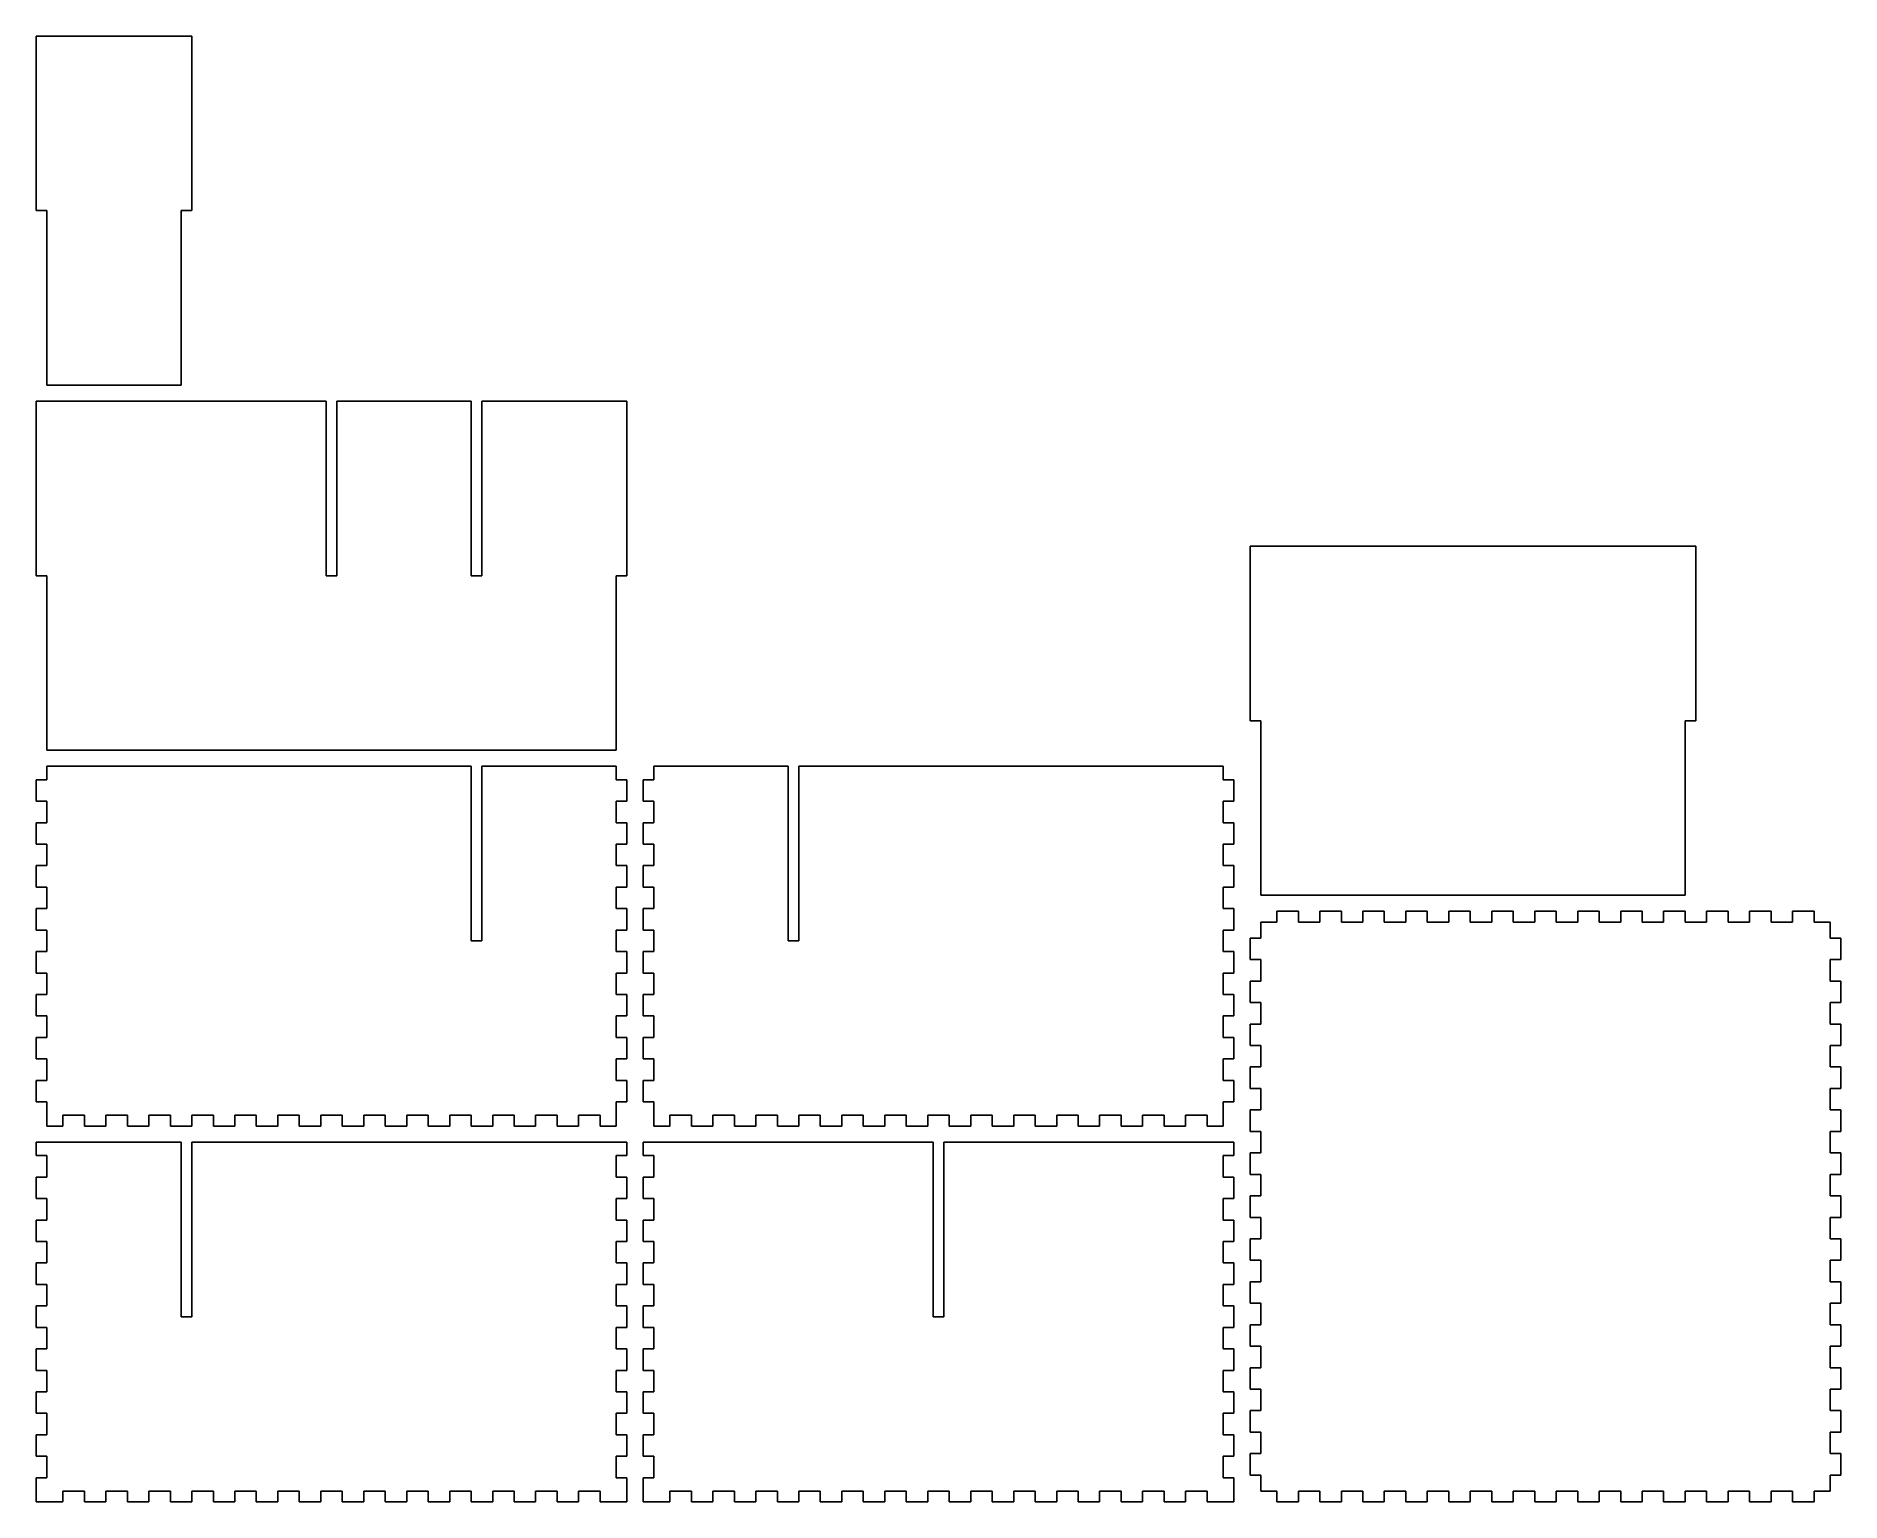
# Model space of a CAD drawing. Header units: millimetres. Extents: x 0 to 336, y 0 to 273.
import ezdxf

# ---------------------------------------------------------------- set-up
doc = ezdxf.new("R2010")
doc.units = ezdxf.units.MM
doc.layers.get('0').update_dxf_attribs({"linetype": 'CONTINUOUS'})

msp = doc.modelspace()

# ---------------------------------------------------------------- linework, layer by layer
for p, q in [((2, 273), (0, 273)), ((0, 273), (0, 240.5)), ((27, 273), (2, 273)), ((29, 273), (27, 273)), ((29, 240.5), (29, 273)), ((0, 240.5), (2, 240.5)), ((2, 240.5), (2, 208)), ((27, 240.5), (29, 240.5)), ((27, 208), (27, 240.5)), ((2, 205), (0, 205)), ((0, 205), (0, 172.5)), ((2, 208), (27, 208)), ((54, 205), (2, 205)), ((54, 172.5), (54, 205)), ((81, 205), (56, 205)), ((56, 205), (56, 172.5)), ((81, 172.5), (81, 205)), ((108, 205), (83, 205)), ((83, 205), (83, 172.5)), ((110, 205), (108, 205)), ((110, 172.5), (110, 205)), ((228, 178), (226, 178)), ((226, 178), (226, 145.5)), ((307, 178), (228, 178)), ((309, 178), (307, 178)), ((309, 145.5), (309, 178)), ((0, 172.5), (2, 172.5)), ((2, 172.5), (2, 140)), ((56, 172.5), (54, 172.5)), ((83, 172.5), (81, 172.5)), ((108, 172.5), (110, 172.5)), ((108, 140), (108, 172.5)), ((226, 145.5), (228, 145.5)), ((228, 145.5), (228, 113)), ((307, 145.5), (309, 145.5)), ((307, 113), (307, 145.5)), ((2, 140), (108, 140)), ((2, 134.5), (0, 134.5)), ((0, 134.5), (0, 130.5)), ((81, 137), (2, 137)), ((2, 137), (2, 134.5)), ((81, 104.5), (81, 137)), ((108, 137), (83, 137)), ((83, 137), (83, 104.5)), ((108, 134.5), (108, 137)), ((110, 134.5), (108, 134.5)), ((110, 130.5), (110, 134.5)), ((115, 134.5), (113, 134.5)), ((113, 134.5), (113, 130.5)), ((140, 137), (115, 137)), ((115, 137), (115, 134.5)), ((140, 104.5), (140, 137)), ((221, 137), (142, 137)), ((142, 137), (142, 104.5)), ((221, 134.5), (221, 137)), ((223, 134.5), (221, 134.5)), ((223, 130.5), (223, 134.5)), ((0, 130.5), (2, 130.5)), ((2, 130.5), (2, 126.5)), ((108, 126.5), (108, 130.5)), ((108, 130.5), (110, 130.5)), ((113, 130.5), (115, 130.5)), ((115, 130.5), (115, 126.5)), ((221, 126.5), (221, 130.5)), ((221, 130.5), (223, 130.5)), ((2, 126.5), (0, 126.5)), ((0, 126.5), (0, 122.5)), ((110, 126.5), (108, 126.5)), ((110, 122.5), (110, 126.5)), ((115, 126.5), (113, 126.5)), ((113, 126.5), (113, 122.5)), ((223, 126.5), (221, 126.5)), ((223, 122.5), (223, 126.5)), ((0, 122.5), (2, 122.5)), ((2, 122.5), (2, 118.5)), ((108, 118.5), (108, 122.5)), ((108, 122.5), (110, 122.5)), ((113, 122.5), (115, 122.5)), ((115, 122.5), (115, 118.5)), ((221, 118.5), (221, 122.5)), ((221, 122.5), (223, 122.5)), ((2, 118.5), (0, 118.5)), ((0, 118.5), (0, 114.5)), ((110, 118.5), (108, 118.5)), ((110, 114.5), (110, 118.5)), ((115, 118.5), (113, 118.5)), ((113, 118.5), (113, 114.5)), ((223, 118.5), (221, 118.5)), ((223, 114.5), (223, 118.5)), ((0, 114.5), (2, 114.5)), ((2, 114.5), (2, 110.5)), ((108, 110.5), (108, 114.5)), ((108, 114.5), (110, 114.5)), ((113, 114.5), (115, 114.5)), ((115, 114.5), (115, 110.5)), ((221, 110.5), (221, 114.5)), ((221, 114.5), (223, 114.5)), ((228, 113), (307, 113)), ((2, 110.5), (0, 110.5)), ((0, 110.5), (0, 106.5)), ((110, 110.5), (108, 110.5)), ((110, 106.5), (110, 110.5)), ((115, 110.5), (113, 110.5)), ((113, 110.5), (113, 106.5)), ((223, 110.5), (221, 110.5)), ((223, 106.5), (223, 110.5)), ((231, 108), (228, 108)), ((228, 108), (228, 105)), ((235, 110), (231, 110)), ((231, 110), (231, 108)), ((235, 108), (235, 110)), ((239, 108), (235, 108)), ((243, 110), (239, 110)), ((239, 110), (239, 108)), ((243, 108), (243, 110)), ((247, 108), (243, 108)), ((251, 110), (247, 110)), ((247, 110), (247, 108)), ((251, 108), (251, 110)), ((255, 108), (251, 108)), ((259, 110), (255, 110)), ((255, 110), (255, 108)), ((259, 108), (259, 110)), ((263, 108), (259, 108)), ((267, 110), (263, 110)), ((263, 110), (263, 108)), ((267, 108), (267, 110)), ((271, 108), (267, 108)), ((275, 110), (271, 110)), ((271, 110), (271, 108)), ((275, 108), (275, 110)), ((279, 108), (275, 108)), ((283, 110), (279, 110)), ((279, 110), (279, 108)), ((283, 108), (283, 110)), ((287, 108), (283, 108)), ((291, 110), (287, 110)), ((287, 110), (287, 108)), ((291, 108), (291, 110)), ((295, 108), (291, 108)), ((299, 110), (295, 110)), ((295, 110), (295, 108)), ((299, 108), (299, 110)), ((303, 108), (299, 108)), ((307, 110), (303, 110)), ((303, 110), (303, 108)), ((307, 108), (307, 110)), ((311, 108), (307, 108)), ((315, 110), (311, 110)), ((311, 110), (311, 108)), ((315, 108), (315, 110)), ((319, 108), (315, 108)), ((323, 110), (319, 110)), ((319, 110), (319, 108)), ((323, 108), (323, 110)), ((327, 108), (323, 108)), ((331, 110), (327, 110)), ((327, 110), (327, 108)), ((331, 108), (331, 110)), ((334, 108), (331, 108)), ((334, 105), (334, 108)), ((0, 106.5), (2, 106.5)), ((2, 106.5), (2, 102.5)), ((83, 104.5), (81, 104.5)), ((108, 102.5), (108, 106.5)), ((108, 106.5), (110, 106.5)), ((113, 106.5), (115, 106.5)), ((115, 106.5), (115, 102.5)), ((142, 104.5), (140, 104.5)), ((221, 102.5), (221, 106.5)), ((221, 106.5), (223, 106.5)), ((228, 105), (226, 105)), ((226, 105), (226, 101)), ((336, 105), (334, 105)), ((336, 101), (336, 105)), ((2, 102.5), (0, 102.5)), ((0, 102.5), (0, 98.5)), ((110, 102.5), (108, 102.5)), ((110, 98.5), (110, 102.5)), ((115, 102.5), (113, 102.5)), ((113, 102.5), (113, 98.5)), ((223, 102.5), (221, 102.5)), ((223, 98.5), (223, 102.5)), ((226, 101), (228, 101)), ((228, 101), (228, 97)), ((334, 97), (334, 101)), ((334, 101), (336, 101)), ((0, 98.5), (2, 98.5)), ((2, 98.5), (2, 94.5)), ((108, 94.5), (108, 98.5)), ((108, 98.5), (110, 98.5)), ((113, 98.5), (115, 98.5)), ((115, 98.5), (115, 94.5)), ((221, 94.5), (221, 98.5)), ((221, 98.5), (223, 98.5)), ((2, 94.5), (0, 94.5)), ((0, 94.5), (0, 90.5)), ((110, 94.5), (108, 94.5)), ((110, 90.5), (110, 94.5)), ((115, 94.5), (113, 94.5)), ((113, 94.5), (113, 90.5)), ((223, 94.5), (221, 94.5)), ((223, 90.5), (223, 94.5)), ((228, 97), (226, 97)), ((226, 97), (226, 93)), ((336, 97), (334, 97)), ((336, 93), (336, 97)), ((226, 93), (228, 93)), ((228, 93), (228, 89)), ((334, 89), (334, 93)), ((334, 93), (336, 93)), ((0, 90.5), (2, 90.5)), ((2, 90.5), (2, 86.5)), ((108, 86.5), (108, 90.5)), ((108, 90.5), (110, 90.5)), ((113, 90.5), (115, 90.5)), ((115, 90.5), (115, 86.5)), ((221, 86.5), (221, 90.5)), ((221, 90.5), (223, 90.5)), ((228, 89), (226, 89)), ((226, 89), (226, 85)), ((336, 89), (334, 89)), ((336, 85), (336, 89)), ((2, 86.5), (0, 86.5)), ((0, 86.5), (0, 82.5)), ((110, 86.5), (108, 86.5)), ((110, 82.5), (110, 86.5)), ((115, 86.5), (113, 86.5)), ((113, 86.5), (113, 82.5)), ((223, 86.5), (221, 86.5)), ((223, 82.5), (223, 86.5)), ((226, 85), (228, 85)), ((228, 85), (228, 81)), ((334, 81), (334, 85)), ((334, 85), (336, 85)), ((0, 82.5), (2, 82.5)), ((2, 82.5), (2, 78.5)), ((108, 78.5), (108, 82.5)), ((108, 82.5), (110, 82.5)), ((113, 82.5), (115, 82.5)), ((115, 82.5), (115, 78.5)), ((221, 78.5), (221, 82.5)), ((221, 82.5), (223, 82.5)), ((228, 81), (226, 81)), ((226, 81), (226, 77)), ((336, 81), (334, 81)), ((336, 77), (336, 81)), ((2, 78.5), (0, 78.5)), ((0, 78.5), (0, 74.5)), ((110, 78.5), (108, 78.5)), ((110, 74.5), (110, 78.5)), ((115, 78.5), (113, 78.5)), ((113, 78.5), (113, 74.5)), ((223, 78.5), (221, 78.5)), ((223, 74.5), (223, 78.5)), ((0, 74.5), (2, 74.5)), ((2, 74.5), (2, 72)), ((108, 72), (108, 74.5)), ((108, 74.5), (110, 74.5)), ((113, 74.5), (115, 74.5)), ((115, 74.5), (115, 72)), ((221, 72), (221, 74.5)), ((221, 74.5), (223, 74.5)), ((226, 77), (228, 77)), ((228, 77), (228, 73)), ((334, 73), (334, 77)), ((334, 77), (336, 77)), ((2, 72), (2, 70)), ((5, 72), (9, 72)), ((5, 70), (5, 72)), ((9, 72), (9, 70)), ((13, 70), (13, 72)), ((13, 72), (17, 72)), ((17, 72), (17, 70)), ((21, 70), (21, 72)), ((21, 72), (25, 72)), ((25, 72), (25, 70)), ((29, 70), (29, 72)), ((29, 72), (33, 72)), ((33, 72), (33, 70)), ((37, 70), (37, 72)), ((37, 72), (41, 72)), ((41, 72), (41, 70)), ((45, 70), (45, 72)), ((45, 72), (49, 72)), ((49, 72), (49, 70)), ((53, 70), (53, 72)), ((53, 72), (57, 72)), ((57, 72), (57, 70)), ((61, 70), (61, 72)), ((61, 72), (65, 72)), ((65, 72), (65, 70)), ((69, 70), (69, 72)), ((69, 72), (73, 72)), ((73, 72), (73, 70)), ((77, 70), (77, 72)), ((77, 72), (81, 72)), ((81, 72), (81, 70)), ((85, 70), (85, 72)), ((85, 72), (89, 72)), ((89, 72), (89, 70)), ((93, 70), (93, 72)), ((93, 72), (97, 72)), ((97, 72), (97, 70)), ((101, 70), (101, 72)), ((101, 72), (105, 72)), ((105, 72), (105, 70)), ((108, 70), (108, 72)), ((115, 72), (115, 70)), ((118, 70), (118, 72)), ((118, 72), (122, 72)), ((122, 72), (122, 70)), ((126, 70), (126, 72)), ((126, 72), (130, 72)), ((130, 72), (130, 70)), ((134, 70), (134, 72)), ((134, 72), (138, 72)), ((138, 72), (138, 70)), ((142, 70), (142, 72)), ((142, 72), (146, 72)), ((146, 72), (146, 70)), ((150, 70), (150, 72)), ((150, 72), (154, 72)), ((154, 72), (154, 70)), ((158, 70), (158, 72)), ((158, 72), (162, 72)), ((162, 72), (162, 70)), ((166, 70), (166, 72)), ((166, 72), (170, 72)), ((170, 72), (170, 70)), ((174, 70), (174, 72)), ((174, 72), (178, 72)), ((178, 72), (178, 70)), ((182, 70), (182, 72)), ((182, 72), (186, 72)), ((186, 72), (186, 70)), ((190, 70), (190, 72)), ((190, 72), (194, 72)), ((194, 72), (194, 70)), ((198, 70), (198, 72)), ((198, 72), (202, 72)), ((202, 72), (202, 70)), ((206, 70), (206, 72)), ((206, 72), (210, 72)), ((210, 72), (210, 70)), ((214, 70), (214, 72)), ((214, 72), (218, 72)), ((218, 72), (218, 70)), ((221, 70), (221, 72)), ((228, 73), (226, 73)), ((226, 73), (226, 69)), ((336, 73), (334, 73)), ((336, 69), (336, 73)), ((2, 70), (5, 70)), ((9, 70), (13, 70)), ((17, 70), (21, 70)), ((25, 70), (29, 70)), ((33, 70), (37, 70)), ((41, 70), (45, 70)), ((49, 70), (53, 70)), ((57, 70), (61, 70)), ((65, 70), (69, 70)), ((73, 70), (77, 70)), ((81, 70), (85, 70)), ((89, 70), (93, 70)), ((97, 70), (101, 70)), ((105, 70), (108, 70)), ((115, 70), (118, 70)), ((122, 70), (126, 70)), ((130, 70), (134, 70)), ((138, 70), (142, 70)), ((146, 70), (150, 70)), ((154, 70), (158, 70)), ((162, 70), (166, 70)), ((170, 70), (174, 70)), ((178, 70), (182, 70)), ((186, 70), (190, 70)), ((194, 70), (198, 70)), ((202, 70), (206, 70)), ((210, 70), (214, 70)), ((218, 70), (221, 70)), ((226, 69), (228, 69)), ((228, 69), (228, 65)), ((334, 65), (334, 69)), ((334, 69), (336, 69)), ((2, 67), (0, 67)), ((0, 67), (0, 64.5)), ((0, 64.5), (2, 64.5)), ((27, 67), (2, 67)), ((2, 64.5), (2, 60.5)), ((27, 34.5), (27, 67)), ((108, 67), (29, 67)), ((29, 67), (29, 34.5)), ((110, 67), (108, 67)), ((108, 60.5), (108, 64.5)), ((108, 64.5), (110, 64.5)), ((110, 64.5), (110, 67)), ((115, 67), (113, 67)), ((113, 67), (113, 64.5)), ((113, 64.5), (115, 64.5)), ((167, 67), (115, 67)), ((115, 64.5), (115, 60.5)), ((167, 34.5), (167, 67)), ((221, 67), (169, 67)), ((169, 67), (169, 34.5)), ((223, 67), (221, 67)), ((221, 60.5), (221, 64.5)), ((221, 64.5), (223, 64.5)), ((223, 64.5), (223, 67)), ((228, 65), (226, 65)), ((226, 65), (226, 61)), ((336, 65), (334, 65)), ((336, 61), (336, 65)), ((2, 60.5), (0, 60.5)), ((0, 60.5), (0, 56.5)), ((110, 60.5), (108, 60.5)), ((110, 56.5), (110, 60.5)), ((115, 60.5), (113, 60.5)), ((113, 60.5), (113, 56.5)), ((223, 60.5), (221, 60.5)), ((223, 56.5), (223, 60.5)), ((226, 61), (228, 61)), ((228, 61), (228, 57)), ((334, 57), (334, 61)), ((334, 61), (336, 61)), ((0, 56.5), (2, 56.5)), ((2, 56.5), (2, 52.5)), ((108, 52.5), (108, 56.5)), ((108, 56.5), (110, 56.5)), ((113, 56.5), (115, 56.5)), ((115, 56.5), (115, 52.5)), ((221, 52.5), (221, 56.5)), ((221, 56.5), (223, 56.5)), ((228, 57), (226, 57)), ((226, 57), (226, 53)), ((336, 57), (334, 57)), ((336, 53), (336, 57)), ((2, 52.5), (0, 52.5)), ((0, 52.5), (0, 48.5)), ((110, 52.5), (108, 52.5)), ((110, 48.5), (110, 52.5)), ((115, 52.5), (113, 52.5)), ((113, 52.5), (113, 48.5)), ((223, 52.5), (221, 52.5)), ((223, 48.5), (223, 52.5)), ((226, 53), (228, 53)), ((228, 53), (228, 49)), ((334, 49), (334, 53)), ((334, 53), (336, 53)), ((0, 48.5), (2, 48.5)), ((2, 48.5), (2, 44.5)), ((108, 44.5), (108, 48.5)), ((108, 48.5), (110, 48.5)), ((113, 48.5), (115, 48.5)), ((115, 48.5), (115, 44.5)), ((221, 44.5), (221, 48.5)), ((221, 48.5), (223, 48.5)), ((228, 49), (226, 49)), ((226, 49), (226, 45)), ((336, 49), (334, 49)), ((336, 45), (336, 49)), ((2, 44.5), (0, 44.5)), ((0, 44.5), (0, 40.5)), ((110, 44.5), (108, 44.5)), ((110, 40.5), (110, 44.5)), ((115, 44.5), (113, 44.5)), ((113, 44.5), (113, 40.5)), ((223, 44.5), (221, 44.5)), ((223, 40.5), (223, 44.5)), ((226, 45), (228, 45)), ((228, 45), (228, 41)), ((334, 41), (334, 45)), ((334, 45), (336, 45)), ((0, 40.5), (2, 40.5)), ((2, 40.5), (2, 36.5)), ((108, 36.5), (108, 40.5)), ((108, 40.5), (110, 40.5)), ((113, 40.5), (115, 40.5)), ((115, 40.5), (115, 36.5)), ((221, 36.5), (221, 40.5)), ((221, 40.5), (223, 40.5)), ((228, 41), (226, 41)), ((226, 41), (226, 37)), ((336, 41), (334, 41)), ((336, 37), (336, 41)), ((226, 37), (228, 37)), ((228, 37), (228, 33)), ((334, 33), (334, 37)), ((334, 37), (336, 37)), ((2, 36.5), (0, 36.5)), ((0, 36.5), (0, 32.5)), ((29, 34.5), (27, 34.5)), ((110, 36.5), (108, 36.5)), ((110, 32.5), (110, 36.5)), ((115, 36.5), (113, 36.5)), ((113, 36.5), (113, 32.5)), ((169, 34.5), (167, 34.5)), ((223, 36.5), (221, 36.5)), ((223, 32.5), (223, 36.5)), ((0, 32.5), (2, 32.5)), ((2, 32.5), (2, 28.5)), ((108, 28.5), (108, 32.5)), ((108, 32.5), (110, 32.5)), ((113, 32.5), (115, 32.5)), ((115, 32.5), (115, 28.5)), ((221, 28.5), (221, 32.5)), ((221, 32.5), (223, 32.5)), ((228, 33), (226, 33)), ((226, 33), (226, 29)), ((336, 33), (334, 33)), ((336, 29), (336, 33)), ((2, 28.5), (0, 28.5)), ((0, 28.5), (0, 24.5)), ((110, 28.5), (108, 28.5)), ((110, 24.5), (110, 28.5)), ((115, 28.5), (113, 28.5)), ((113, 28.5), (113, 24.5)), ((223, 28.5), (221, 28.5)), ((223, 24.5), (223, 28.5)), ((226, 29), (228, 29)), ((228, 29), (228, 25)), ((334, 25), (334, 29)), ((334, 29), (336, 29)), ((0, 24.5), (2, 24.5)), ((2, 24.5), (2, 20.5)), ((108, 20.5), (108, 24.5)), ((108, 24.5), (110, 24.5)), ((113, 24.5), (115, 24.5)), ((115, 24.5), (115, 20.5)), ((221, 20.5), (221, 24.5)), ((221, 24.5), (223, 24.5)), ((228, 25), (226, 25)), ((226, 25), (226, 21)), ((336, 25), (334, 25)), ((336, 21), (336, 25)), ((2, 20.5), (0, 20.5)), ((0, 20.5), (0, 16.5)), ((110, 20.5), (108, 20.5)), ((110, 16.5), (110, 20.5)), ((115, 20.5), (113, 20.5)), ((113, 20.5), (113, 16.5)), ((223, 20.5), (221, 20.5)), ((223, 16.5), (223, 20.5)), ((226, 21), (228, 21)), ((228, 21), (228, 17)), ((334, 17), (334, 21)), ((334, 21), (336, 21)), ((228, 17), (226, 17)), ((226, 17), (226, 13)), ((336, 17), (334, 17)), ((336, 13), (336, 17)), ((0, 16.5), (2, 16.5)), ((2, 16.5), (2, 12.5)), ((108, 12.5), (108, 16.5)), ((108, 16.5), (110, 16.5)), ((113, 16.5), (115, 16.5)), ((115, 16.5), (115, 12.5)), ((221, 12.5), (221, 16.5)), ((221, 16.5), (223, 16.5)), ((2, 12.5), (0, 12.5)), ((0, 12.5), (0, 8.5)), ((110, 12.5), (108, 12.5)), ((110, 8.5), (110, 12.5)), ((115, 12.5), (113, 12.5)), ((113, 12.5), (113, 8.5)), ((223, 12.5), (221, 12.5)), ((223, 8.5), (223, 12.5)), ((226, 13), (228, 13)), ((228, 13), (228, 9)), ((334, 9), (334, 13)), ((334, 13), (336, 13)), ((0, 8.5), (2, 8.5)), ((2, 8.5), (2, 4.5)), ((108, 4.5), (108, 8.5)), ((108, 8.5), (110, 8.5)), ((113, 8.5), (115, 8.5)), ((115, 8.5), (115, 4.5)), ((221, 4.5), (221, 8.5)), ((221, 8.5), (223, 8.5)), ((228, 9), (226, 9)), ((226, 9), (226, 5)), ((336, 9), (334, 9)), ((336, 5), (336, 9)), ((2, 4.5), (0, 4.5)), ((0, 4.5), (0, 2)), ((110, 4.5), (108, 4.5)), ((110, 2), (110, 4.5)), ((115, 4.5), (113, 4.5)), ((113, 4.5), (113, 2)), ((223, 4.5), (221, 4.5)), ((223, 2), (223, 4.5)), ((226, 5), (228, 5)), ((228, 5), (228, 2)), ((334, 2), (334, 5)), ((334, 5), (336, 5)), ((0, 2), (0, 0)), ((0, 0), (2, 0)), ((2, 0), (5, 0)), ((5, 0), (5, 2)), ((5, 2), (9, 2)), ((9, 2), (9, 0)), ((9, 0), (13, 0)), ((13, 0), (13, 2)), ((13, 2), (17, 2)), ((17, 2), (17, 0)), ((17, 0), (21, 0)), ((21, 0), (21, 2)), ((21, 2), (25, 2)), ((25, 2), (25, 0)), ((25, 0), (29, 0)), ((29, 0), (29, 2)), ((29, 2), (33, 2)), ((33, 2), (33, 0)), ((33, 0), (37, 0)), ((37, 0), (37, 2)), ((37, 2), (41, 2)), ((41, 2), (41, 0)), ((41, 0), (45, 0)), ((45, 0), (45, 2)), ((45, 2), (49, 2)), ((49, 2), (49, 0)), ((49, 0), (53, 0)), ((53, 0), (53, 2)), ((53, 2), (57, 2)), ((57, 2), (57, 0)), ((57, 0), (61, 0)), ((61, 0), (61, 2)), ((61, 2), (65, 2)), ((65, 2), (65, 0)), ((65, 0), (69, 0)), ((69, 0), (69, 2)), ((69, 2), (73, 2)), ((73, 2), (73, 0)), ((73, 0), (77, 0)), ((77, 0), (77, 2)), ((77, 2), (81, 2)), ((81, 2), (81, 0)), ((81, 0), (85, 0)), ((85, 0), (85, 2)), ((85, 2), (89, 2)), ((89, 2), (89, 0)), ((89, 0), (93, 0)), ((93, 0), (93, 2)), ((93, 2), (97, 2)), ((97, 2), (97, 0)), ((97, 0), (101, 0)), ((101, 0), (101, 2)), ((101, 2), (105, 2)), ((105, 2), (105, 0)), ((105, 0), (108, 0)), ((108, 0), (110, 0)), ((110, 0), (110, 2)), ((113, 2), (113, 0)), ((113, 0), (115, 0)), ((115, 0), (118, 0)), ((118, 2), (122, 2)), ((118, 0), (118, 2)), ((122, 2), (122, 0)), ((122, 0), (126, 0)), ((126, 0), (126, 2)), ((126, 2), (130, 2)), ((130, 2), (130, 0)), ((130, 0), (134, 0)), ((134, 0), (134, 2)), ((134, 2), (138, 2)), ((138, 2), (138, 0)), ((138, 0), (142, 0)), ((142, 0), (142, 2)), ((142, 2), (146, 2)), ((146, 2), (146, 0)), ((146, 0), (150, 0)), ((150, 0), (150, 2)), ((150, 2), (154, 2)), ((154, 2), (154, 0)), ((154, 0), (158, 0)), ((158, 0), (158, 2)), ((158, 2), (162, 2)), ((162, 2), (162, 0)), ((162, 0), (166, 0)), ((166, 0), (166, 2)), ((166, 2), (170, 2)), ((170, 2), (170, 0)), ((170, 0), (174, 0)), ((174, 0), (174, 2)), ((174, 2), (178, 2)), ((178, 2), (178, 0)), ((178, 0), (182, 0)), ((182, 0), (182, 2)), ((182, 2), (186, 2)), ((186, 2), (186, 0)), ((186, 0), (190, 0)), ((190, 0), (190, 2)), ((190, 2), (194, 2)), ((194, 2), (194, 0)), ((194, 0), (198, 0)), ((198, 0), (198, 2)), ((198, 2), (202, 2)), ((202, 2), (202, 0)), ((202, 0), (206, 0)), ((206, 0), (206, 2)), ((206, 2), (210, 2)), ((210, 2), (210, 0)), ((210, 0), (214, 0)), ((214, 0), (214, 2)), ((214, 2), (218, 2)), ((218, 2), (218, 0)), ((218, 0), (221, 0)), ((221, 0), (223, 0)), ((223, 0), (223, 2)), ((228, 2), (231, 2)), ((231, 2), (231, 0)), ((231, 0), (235, 0)), ((235, 0), (235, 2)), ((235, 2), (239, 2)), ((239, 2), (239, 0)), ((239, 0), (243, 0)), ((243, 0), (243, 2)), ((243, 2), (247, 2)), ((247, 2), (247, 0)), ((247, 0), (251, 0)), ((251, 0), (251, 2)), ((251, 2), (255, 2)), ((255, 2), (255, 0)), ((255, 0), (259, 0)), ((259, 0), (259, 2)), ((259, 2), (263, 2)), ((263, 2), (263, 0)), ((263, 0), (267, 0)), ((267, 0), (267, 2)), ((267, 2), (271, 2)), ((271, 2), (271, 0)), ((271, 0), (275, 0)), ((275, 0), (275, 2)), ((275, 2), (279, 2)), ((279, 2), (279, 0)), ((279, 0), (283, 0)), ((283, 0), (283, 2)), ((283, 2), (287, 2)), ((287, 2), (287, 0)), ((287, 0), (291, 0)), ((291, 0), (291, 2)), ((291, 2), (295, 2)), ((295, 2), (295, 0)), ((295, 0), (299, 0)), ((299, 0), (299, 2)), ((299, 2), (303, 2)), ((303, 2), (303, 0)), ((303, 0), (307, 0)), ((307, 0), (307, 2)), ((307, 2), (311, 2)), ((311, 2), (311, 0)), ((311, 0), (315, 0)), ((315, 0), (315, 2)), ((315, 2), (319, 2)), ((319, 2), (319, 0)), ((319, 0), (323, 0)), ((323, 0), (323, 2)), ((323, 2), (327, 2)), ((327, 2), (327, 0)), ((327, 0), (331, 0)), ((331, 0), (331, 2)), ((331, 2), (334, 2))]:
    msp.add_line(p, q)

doc.saveas('drawing.dxf')
